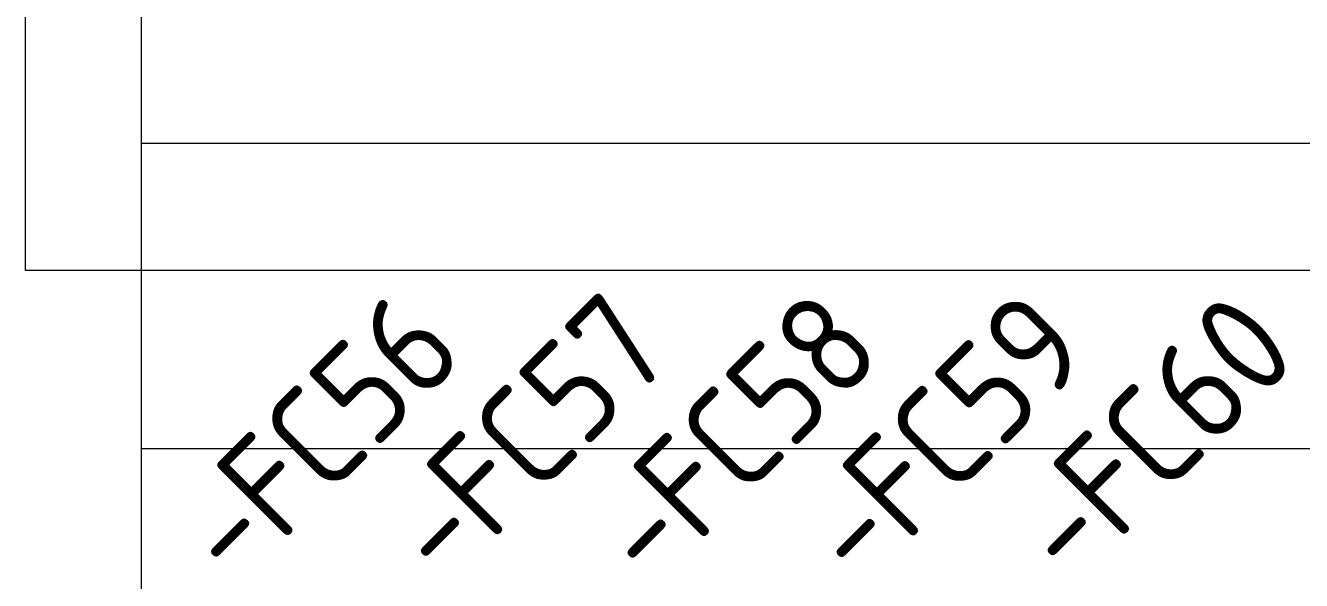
# Model space of a CAD drawing. Header units: millimetres. Extents: x 4137 to 6698, y 1400 to 3585.
# Drawn here: x 4348.2 to 4598.8, y 2664.9 to 2773.9 of the extents above; entities that cross this region are included whole.
import ezdxf
from ezdxf.enums import TextEntityAlignment as Align

# ---------------------------------------------------------------- set-up
doc = ezdxf.new("R2010")
doc.units = ezdxf.units.MM
doc.layers.add('002-PI-Kabelska kanalica', color=150, linetype='Continuous')
doc.layers.add('SI-ORMAR-Tekst', color=7, linetype='Continuous', lineweight=5)
doc.styles.add('PI0', font='isocpeur.ttf', dxfattribs={"width": 0.9})

msp = doc.modelspace()

# ---------------------------------------------------------------- linework, layer by layer
at = {"color": 0, "linetype": 'ByBlock', "lineweight": 0, "ltscale": 0.25}
for p, q in [((4348.21, 2725.78), (4348.21, 2918.22)), ((5016.29, 2725.78), (4348.21, 2725.78))]:
    msp.add_line(p, q, dxfattribs=at)
at = {"layer": '002-PI-Kabelska kanalica', "color": 0, "linetype": 'ByBlock', "lineweight": 0}
for p, q in [((4370.95, 3405.78), (4370.95, 1735.78)), ((4370.95, 2750.78), (4370.95, 2690.78)), ((4370.95, 2750.78), (4985.95, 2750.78)), ((4370.95, 2690.78), (4985.95, 2690.78))]:
    msp.add_line(p, q, dxfattribs=at)

# ---------------------------------------------------------------- texts
at = {"layer": 'SI-ORMAR-Tekst', "color": 0, "linetype": 'ByBlock', "lineweight": 0, "style": 'PI0', "width": 0.9}
for s, p in [('-FC56', (4405.3, 2693.18)), ('-FC57', (4446.35, 2693.18)), ('-FC58', (4487.3, 2693.18)), ('-FC59', (4528.25, 2693.18)), ('-FC60', (4569.35, 2693.18))]:
    msp.add_text(s, height=20, rotation=45, dxfattribs=at).set_placement(p, align=Align.MIDDLE)

doc.saveas('drawing.dxf')
